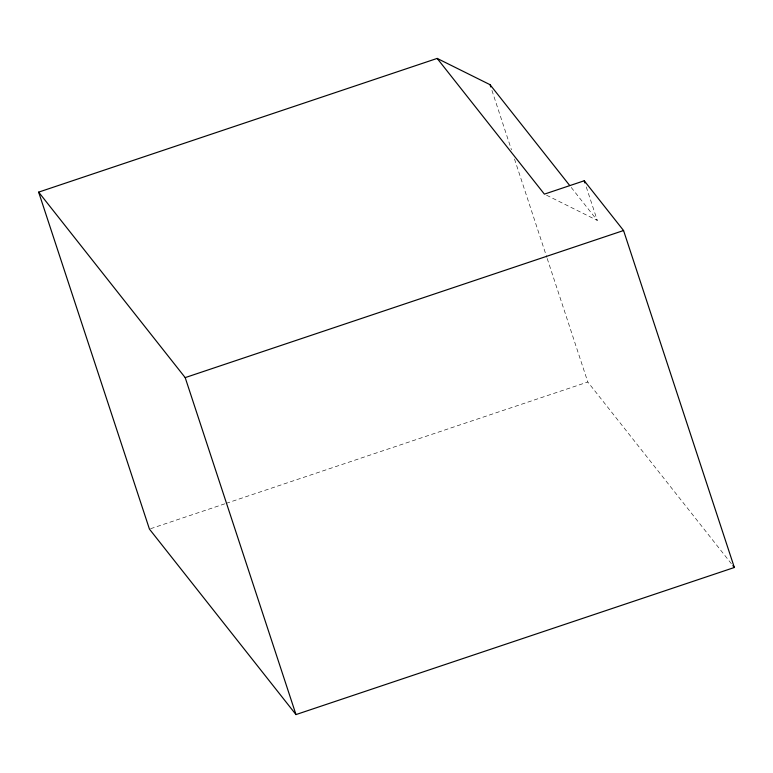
<?xml version="1.0" encoding="UTF-8"?>
<svg xmlns="http://www.w3.org/2000/svg" width="773" height="773" viewBox="0 0 773 773"><rect width="100%" height="100%" fill="white"/><g stroke="black" fill="none" stroke-linecap="round" stroke-linejoin="round"><path stroke-width="0.58" stroke-dasharray="3.87 2.9" d="M150.58 528.713L224.982 503.754M226.122 503.368L587.809 382.017L731.355 563.71M546.55 195.211L597.278 220.411L585.731 185.298M571.218 187.424L597.278 220.411M491.937 90.412L511.484 149.875M514.499 159.025L546.83 257.37M547.207 258.511L587.809 382.017"/><path stroke-width="1.16" d="M437.17 58.419L544.395 194.139L584.243 180.766L623.56 230.528L734.35 567.498L295.982 714.581L149.44 529.099L38.65 192.129L437.17 58.419L490.053 84.692L569.73 185.539M38.65 192.129L185.191 377.611L623.56 230.528M732.852 565.604L734.35 567.498M584.243 180.766L584.987 183.027M490.053 84.692L490.807 86.982M185.191 377.611L295.982 714.581"/></g></svg>
